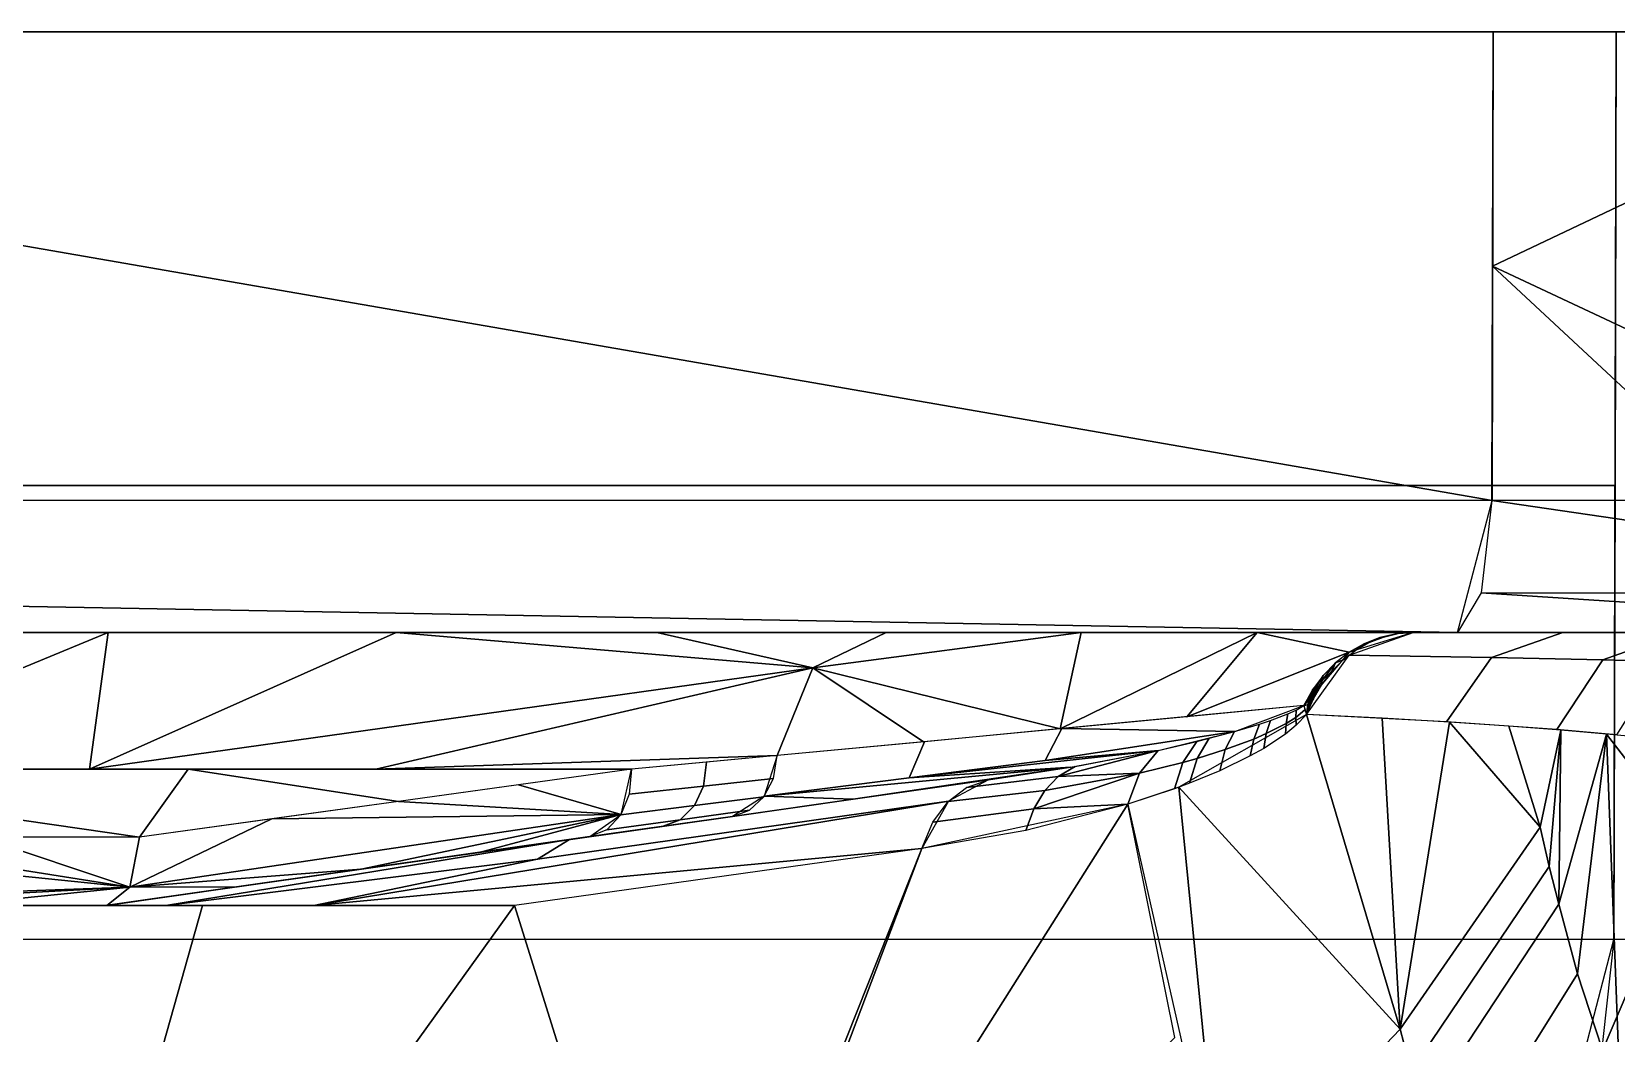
# Model space of a CAD drawing. Extents: x -48 to 59, y -19 to 0.
# Drawn here: x 40.41 to 46.21, y -3.61 to 0.05 of the extents above; entities that cross this region are included whole.
import ezdxf

# ---------------------------------------------------------------- set-up
doc = ezdxf.new("R2010")
doc.units = 0
doc.header["$MEASUREMENT"] = 0
doc.layers.add('IGES LEVEL 0', color=7, linetype='CONTINUOUS')

msp = doc.modelspace()

# ---------------------------------------------------------------- linework, layer by layer
at = {"layer": 'IGES LEVEL 0'}
for points in [[(25.875, -1.6089, 27.1747), (25.8716, 0.0531, 27.2327), (46.2127, 0.0531, 23.3421), (46.2087, -1.6089, 23.2842)], [(40.5149, 0.0531, 24.7052), (40.5149, 0.0531, 24.7052), (30.8783, 0.0531, 24.7003), (35.8626, 0.0531, 23.8252)], [(30.8783, 0.0531, 24.7003), (30.8783, 0.0531, 24.7003), (40.5149, 0.0531, 24.7052), (34.7715, 0.0531, 25.8615)], [(35.8626, 0.0531, 23.8252), (35.8626, 0.0531, 23.8252), (45.7583, -1.6641, 21.5384), (35.8356, -1.6641, 23.77)], [(35.8626, 0.0531, 23.8252), (35.8626, 0.0531, 23.8252), (45.7625, 0.0531, 21.5982), (45.7583, -1.6641, 21.5384)], [(40.5149, 0.0531, 24.7052), (40.5149, 0.0531, 24.7052), (35.8626, 0.0531, 23.8252), (40.824, 0.0531, 22.7914)], [(40.824, 0.0531, 22.7914), (40.824, 0.0531, 22.7914), (46.2127, 0.0531, 23.3421), (40.5149, 0.0531, 24.7052)], [(46.2127, 0.0531, 23.3421), (46.2127, 0.0531, 23.3421), (40.824, 0.0531, 22.7914), (45.7625, 0.0531, 21.5982)], [(47.757, 0.0531, 0.2052), (47.757, 0.0531, 0.2052), (45.5914, -5.0136, -0.0258), (46.1458, -4.0583, 0.0738)], [(46.1451, -5.2071, -0.5108), (46.1451, -5.2071, -0.5108), (45.5914, -5.0136, -0.0258), (47.757, 0.0531, 0.2052)], [(47.568, 0.0531, 21.0091), (47.568, 0.0531, 21.0091), (45.7598, -0.8055, 21.5685), (45.7625, 0.0531, 21.5982)], [(47.5901, -1.6641, 20.9349), (47.5901, -1.6641, 20.9349), (45.7598, -0.8055, 21.5685), (47.568, 0.0531, 21.0091)], [(51.8275, 0.0531, 20.7256), (51.8275, 0.0531, 20.7256), (45.7625, 0.0531, 21.5982), (49.3733, 0.0531, 20.1509)], [(45.7625, 0.0531, 21.5982), (45.7625, 0.0531, 21.5982), (51.8275, 0.0531, 20.7256), (46.2127, 0.0531, 23.3421)], [(47.757, 0.0531, 0.2052), (47.757, 0.0531, 0.2052), (46.7157, -4.2149, -0.4111), (46.1451, -5.2071, -0.5108)], [(47.757, 0.0531, 0.2052), (47.757, 0.0531, 0.2052), (46.1458, -4.0583, 0.0738), (46.6374, -3.0728, 0.1632)], [(46.2047, -3.271, 23.2263), (46.2127, 0.0531, 23.3421), (50.4962, 0.0531, 21.584), (50.4572, -3.271, 21.4746)], [(46.6824, -1.6641, 21.2666), (46.6824, -1.6641, 21.2666), (45.7572, -1.6641, 21.5387), (45.7598, -0.8055, 21.5685)], [(45.7598, -0.8055, 21.5685), (45.7598, -0.8055, 21.5685), (47.5901, -1.6641, 20.9349), (46.6824, -1.6641, 21.2666)], [(25.8784, -3.271, 27.1168), (25.875, -1.6089, 27.1747), (46.2087, -1.6089, 23.2842), (46.2047, -3.271, 23.2263)], [(19.0751, -1.6641, 26.0757), (19.0751, -1.6641, 26.0757), (19.0332, -2.1469, 25.5778), (45.6319, -2.1469, 21.055)], [(19.0751, -1.6641, 26.0757), (19.0751, -1.6641, 26.0757), (45.6319, -2.1469, 21.055), (45.7583, -1.6641, 21.5384)], [(48.0934, -2.0048, 20.5598), (48.0934, -2.0048, 20.5598), (45.7576, -1.6641, 21.5386), (45.7182, -2.0015, 21.3865)], [(48.0934, -2.0048, 20.5598), (48.0934, -2.0048, 20.5598), (46.6827, -1.6641, 21.2665), (45.7576, -1.6641, 21.5386)], [(47.9505, -2.1469, 20.2411), (47.9505, -2.1469, 20.2411), (45.7182, -2.0015, 21.3865), (45.6319, -2.1469, 21.055)], [(45.7182, -2.0015, 21.3865), (45.7182, -2.0015, 21.3865), (47.9505, -2.1469, 20.2411), (48.0934, -2.0048, 20.5598)], [(37.0871, -2.1469, 21.852), (37.0871, -2.1469, 21.852), (35.7435, -2.1469, 23.2785), (40.7035, -2.1469, 22.2455)], [(45.6319, -2.1469, 21.055), (45.6319, -2.1469, 21.055), (43.5394, -2.1469, 17.7669), (37.0871, -2.1469, 21.852)], [(37.0871, -2.1469, 21.852), (37.0871, -2.1469, 21.852), (40.7035, -2.1469, 22.2455), (45.6319, -2.1469, 21.055)], [(40.6901, -2.1469, 20.4047), (40.6901, -2.1469, 20.4047), (40.6221, -2.6469, 19.8527), (39.4794, -2.6469, 20.5115)], [(39.4794, -2.6469, 20.5115), (39.4794, -2.6469, 20.5115), (39.5509, -2.1469, 21.0324), (40.6901, -2.1469, 20.4047)], [(40.6221, -2.6469, 19.8527), (40.6221, -2.6469, 19.8527), (40.6901, -2.1469, 20.4047), (41.7447, -2.1469, 19.6434)], [(41.7447, -2.1469, 19.6434), (41.7447, -2.1469, 19.6434), (43.2705, -2.2763, 17.5661), (40.6221, -2.6469, 19.8527)], [(43.2705, -2.2763, 17.5661), (43.2705, -2.2763, 17.5661), (41.7447, -2.1469, 19.6434), (42.6992, -2.1469, 18.7598)], [(42.6992, -2.1469, 18.7598), (42.6992, -2.1469, 18.7598), (43.5394, -2.1469, 17.7669), (43.2705, -2.2763, 17.5661)], [(43.2705, -2.2763, 17.5661), (43.2705, -2.2763, 17.5661), (43.5394, -2.1469, 17.7669), (44.2539, -2.1469, 16.7403)], [(44.2539, -2.1469, 16.7403), (44.2539, -2.1469, 16.7403), (44.176, -2.4996, 15.9625), (43.2705, -2.2763, 17.5661)], [(52.0396, -2.1469, 15.9109), (52.0396, -2.1469, 15.9109), (45.4692, -2.1469, 14.5557), (43.5394, -2.1469, 17.7669)], [(43.5394, -2.1469, 17.7669), (43.5394, -2.1469, 17.7669), (52.1285, -2.1469, 15.9998), (52.0396, -2.1469, 15.9109)], [(43.5394, -2.1469, 17.7669), (43.5394, -2.1469, 17.7669), (52.2666, -2.1469, 17.2425), (52.1285, -2.1469, 15.9998)], [(43.5394, -2.1469, 17.7669), (43.5394, -2.1469, 17.7669), (52.1155, -2.1469, 17.4276), (52.2666, -2.1469, 17.2425)], [(43.5394, -2.1469, 17.7669), (43.5394, -2.1469, 17.7669), (45.6319, -2.1469, 21.055), (52.1155, -2.1469, 17.4276)], [(44.8981, -2.1469, 15.6683), (44.8981, -2.1469, 15.6683), (44.6409, -2.4554, 15.1753), (44.176, -2.4996, 15.9625)], [(44.176, -2.4996, 15.9625), (44.176, -2.4996, 15.9625), (44.2539, -2.1469, 16.7403), (44.8981, -2.1469, 15.6683)], [(45.2353, -2.219, 14.4453), (45.2353, -2.219, 14.4453), (44.6409, -2.4554, 15.1753), (44.8981, -2.1469, 15.6683)], [(44.8981, -2.1469, 15.6683), (44.8981, -2.1469, 15.6683), (45.4692, -2.1469, 14.5557), (45.2353, -2.219, 14.4453)], [(45.7563, -2.2379, 13.4068), (45.2345, -2.2297, 14.4115), (45.4692, -2.1469, 14.5557), (46.0175, -2.1469, 13.5271)], [(45.4145, -2.1511, 14.522), (45.4145, -2.1511, 14.522), (45.4692, -2.1469, 14.5557), (45.408, -2.1515, 14.5268)], [(50.1358, -2.1469, 11.3147), (50.1358, -2.1469, 11.3147), (47.0266, -2.1469, 10.1947), (45.4692, -2.1469, 14.5557)], [(45.4692, -2.1469, 14.5557), (45.4692, -2.1469, 14.5557), (52.0396, -2.1469, 15.9109), (50.1358, -2.1469, 11.3147)], [(46.164, -2.2468, 12.3533), (45.7563, -2.2379, 13.4068), (46.0175, -2.1469, 13.5271), (46.4475, -2.1469, 12.4508)], [(46.3833, -2.253, 11.6221), (46.164, -2.2468, 12.3533), (46.4475, -2.1469, 12.4508), (46.6797, -2.1469, 11.7054)], [(45.2592, -2.2119, 14.4267), (45.2592, -2.2119, 14.4267), (45.2899, -2.1879, 14.4711), (45.2353, -2.219, 14.4453)], [(45.2899, -2.1879, 14.4711), (45.2899, -2.1879, 14.4711), (45.2592, -2.2119, 14.4267), (45.3086, -2.1838, 14.457)], [(45.3086, -2.1838, 14.457), (45.3086, -2.1838, 14.457), (45.3478, -2.1653, 14.4984), (45.2899, -2.1879, 14.4711)], [(45.3478, -2.1653, 14.4984), (45.3478, -2.1653, 14.4984), (45.3086, -2.1838, 14.457), (45.3607, -2.1634, 14.489)], [(45.3607, -2.1634, 14.489), (45.3607, -2.1634, 14.489), (45.408, -2.1515, 14.5268), (45.3478, -2.1653, 14.4984)], [(45.408, -2.1515, 14.5268), (45.408, -2.1515, 14.5268), (45.3607, -2.1634, 14.489), (45.4145, -2.1511, 14.522)], [(45.2353, -2.219, 14.4453), (45.2353, -2.219, 14.4453), (45.0689, -2.4145, 14.3668), (44.6409, -2.4554, 15.1753)], [(45.5914, -2.4741, 13.3308), (45.0787, -2.4471, 14.3158), (45.2345, -2.2297, 14.4115), (45.7563, -2.2379, 13.4068)], [(45.135, -2.324, 14.3714), (45.135, -2.324, 14.3714), (45.185, -2.258, 14.4216), (45.14, -2.3042, 14.4003)], [(45.1717, -2.2891, 14.3729), (45.1717, -2.2891, 14.3729), (45.185, -2.258, 14.4216), (45.135, -2.324, 14.3714)], [(45.185, -2.258, 14.4216), (45.185, -2.258, 14.4216), (45.1717, -2.2891, 14.3729), (45.2133, -2.2472, 14.3985)], [(45.2133, -2.2472, 14.3985), (45.2133, -2.2472, 14.3985), (45.2353, -2.219, 14.4453), (45.185, -2.258, 14.4216)], [(45.2353, -2.219, 14.4453), (45.2353, -2.219, 14.4453), (45.2133, -2.2472, 14.3985), (45.2592, -2.2119, 14.4267)], [(45.9949, -2.5026, 12.2951), (45.5914, -2.4741, 13.3308), (45.7563, -2.2379, 13.4068), (46.164, -2.2468, 12.3533)], [(46.2136, -2.522, 11.5744), (45.9949, -2.5026, 12.2951), (46.164, -2.2468, 12.3533), (46.3833, -2.253, 11.6221)], [(43.2705, -2.2763, 17.5661), (43.2705, -2.2763, 17.5661), (41.6702, -2.6469, 19.0519), (40.6221, -2.6469, 19.8527)], [(41.6702, -2.6469, 19.0519), (41.6702, -2.6469, 19.0519), (43.2705, -2.2763, 17.5661), (43.1408, -2.5974, 17.4692)], [(43.2705, -2.2763, 17.5661), (43.2705, -2.2763, 17.5661), (43.6756, -2.547, 16.7274), (43.1408, -2.5974, 17.4692)], [(43.2705, -2.2763, 17.5661), (43.2705, -2.2763, 17.5661), (44.176, -2.4996, 15.9625), (43.6756, -2.547, 16.7274)], [(45.1259, -2.3265, 14.384), (45.1259, -2.3265, 14.384), (45.14, -2.3042, 14.4003), (45.101, -2.3567, 14.382)], [(45.14, -2.3042, 14.4003), (45.14, -2.3042, 14.4003), (45.1259, -2.3265, 14.384), (45.135, -2.324, 14.3714)], [(45.135, -2.324, 14.3714), (45.135, -2.324, 14.3714), (45.135, -2.3369, 14.3504), (45.1717, -2.2891, 14.3729)], [(45.0922, -2.3743, 14.3727), (45.0922, -2.3743, 14.3727), (45.101, -2.3567, 14.382), (45.0689, -2.4145, 14.3668)], [(45.0689, -2.4145, 14.3668), (45.0689, -2.4145, 14.3668), (45.0833, -2.4122, 14.3413), (45.0922, -2.3743, 14.3727)], [(45.0922, -2.3743, 14.3727), (45.0833, -2.4122, 14.3413), (45.0863, -2.4104, 14.338), (45.0985, -2.3706, 14.3654)], [(45.0985, -2.3706, 14.3654), (45.0863, -2.4104, 14.338), (45.0893, -2.4091, 14.3341), (45.1051, -2.3677, 14.3572)], [(45.1051, -2.3677, 14.3572), (45.0893, -2.4091, 14.3341), (45.092, -2.4083, 14.3303), (45.1109, -2.366, 14.3491)], [(45.1038, -2.3899, 14.3313), (45.1038, -2.3899, 14.3313), (45.1109, -2.366, 14.3491), (45.092, -2.4083, 14.3303)], [(45.101, -2.3567, 14.382), (45.101, -2.3567, 14.382), (45.0922, -2.3743, 14.3727), (45.0985, -2.3706, 14.3654)], [(45.1259, -2.3265, 14.384), (45.1259, -2.3265, 14.384), (45.0985, -2.3706, 14.3654), (45.1051, -2.3677, 14.3572)], [(45.0985, -2.3706, 14.3654), (45.0985, -2.3706, 14.3654), (45.1259, -2.3265, 14.384), (45.101, -2.3567, 14.382)], [(45.1109, -2.366, 14.3491), (45.1109, -2.366, 14.3491), (45.1038, -2.3899, 14.3313), (45.135, -2.3369, 14.3504)], [(45.1259, -2.3265, 14.384), (45.1051, -2.3677, 14.3572), (45.1109, -2.366, 14.3491), (45.135, -2.324, 14.3714)], [(45.135, -2.3369, 14.3504), (45.135, -2.3369, 14.3504), (45.135, -2.324, 14.3714), (45.1109, -2.366, 14.3491)], [(44.183, -2.499, 15.9514), (44.183, -2.499, 15.9514), (44.8168, -2.5091, 14.7385), (45.0689, -2.4145, 14.3668)], [(45.0106, -2.4446, 14.4486), (45.0409, -2.4308, 14.4046), (45.0395, -2.4578, 14.3737), (45.0042, -2.4802, 14.4129)], [(45.0409, -2.4308, 14.4046), (45.0689, -2.4145, 14.3668), (45.073, -2.4303, 14.3411), (45.0395, -2.4578, 14.3737)], [(45.0395, -2.4578, 14.3737), (45.073, -2.4303, 14.3411), (45.0787, -2.4471, 14.3158), (45.0408, -2.4868, 14.3438)], [(45.0833, -2.4122, 14.3413), (45.0833, -2.4122, 14.3413), (45.0689, -2.4145, 14.3668), (45.0787, -2.4471, 14.3158)], [(45.092, -2.4083, 14.3303), (45.092, -2.4083, 14.3303), (45.0787, -2.4471, 14.3158), (45.1038, -2.3899, 14.3313)], [(45.0787, -2.4471, 14.3158), (45.0787, -2.4471, 14.3158), (45.092, -2.4083, 14.3303), (45.0893, -2.4091, 14.3341)], [(45.0787, -2.4471, 14.3158), (45.0787, -2.4471, 14.3158), (45.0893, -2.4091, 14.3341), (45.0863, -2.4104, 14.338)], [(45.0787, -2.4471, 14.3158), (45.0787, -2.4471, 14.3158), (45.0863, -2.4104, 14.338), (45.0833, -2.4122, 14.3413)], [(45.4216, -3.5991, 12.5712), (45.4216, -3.5991, 12.5712), (45.0787, -2.4471, 14.3158), (44.6111, -2.7138, 14.7782)], [(44.8145, -2.5098, 14.7419), (44.9065, -2.4823, 14.6044), (44.8853, -2.537, 14.5542), (44.7814, -2.5755, 14.6797)], [(44.9065, -2.4823, 14.6044), (44.9469, -2.4688, 14.5437), (44.9312, -2.5173, 14.4989), (44.8853, -2.537, 14.5542)], [(44.9312, -2.5173, 14.4989), (45.0042, -2.4802, 14.4129), (45.0018, -2.5188, 14.3789), (44.9223, -2.5713, 14.4575)], [(44.9469, -2.4688, 14.5437), (45.0106, -2.4446, 14.4486), (45.0042, -2.4802, 14.4129), (44.9312, -2.5173, 14.4989)], [(45.0042, -2.4802, 14.4129), (45.0395, -2.4578, 14.3737), (45.0408, -2.4868, 14.3438), (45.0018, -2.5188, 14.3789)], [(45.4216, -3.5991, 12.5712), (45.4216, -3.5991, 12.5712), (45.3556, -2.4607, 13.8193), (45.0787, -2.4471, 14.3158)], [(45.4216, -3.5991, 12.5712), (45.4216, -3.5991, 12.5712), (45.6018, -2.4749, 13.3081), (45.3556, -2.4607, 13.8193)], [(45.6018, -2.4749, 13.3081), (45.6018, -2.4749, 13.3081), (45.4216, -3.5991, 12.5712), (45.9338, -2.8601, 12.1231)], [(45.9338, -2.8601, 12.1231), (45.9338, -2.8601, 12.1231), (45.8192, -2.4894, 12.7841), (45.6018, -2.4749, 13.3081)], [(45.9338, -2.8601, 12.1231), (45.9338, -2.8601, 12.1231), (46.0102, -2.5041, 12.2494), (45.8192, -2.4894, 12.7841)], [(43.6792, -2.5467, 16.7222), (43.1408, -2.5974, 17.4692), (43.0928, -2.7468, 17.4165), (43.6236, -2.6795, 16.6704)], [(44.183, -2.499, 15.9514), (43.6792, -2.5467, 16.7222), (43.6236, -2.6795, 16.6704), (44.1218, -2.616, 15.9022)], [(44.8168, -2.5091, 14.7385), (44.8168, -2.5091, 14.7385), (44.183, -2.499, 15.9514), (44.1218, -2.616, 15.9022)], [(44.1218, -2.616, 15.9022), (44.1218, -2.616, 15.9022), (44.5349, -2.5786, 15.1457), (44.8168, -2.5091, 14.7385)], [(44.5349, -2.5786, 15.1457), (44.6768, -2.5459, 14.9438), (44.6264, -2.6225, 14.8636), (44.467, -2.6616, 15.0469)], [(44.6768, -2.5459, 14.9438), (44.7226, -2.5344, 14.8773), (44.6778, -2.608, 14.8031), (44.6264, -2.6225, 14.8636)], [(44.7226, -2.5344, 14.8773), (44.8145, -2.5098, 14.7419), (44.7814, -2.5755, 14.6797), (44.6778, -2.608, 14.8031)], [(44.7814, -2.5755, 14.6797), (44.8853, -2.537, 14.5542), (44.8727, -2.5991, 14.5084), (44.761, -2.6533, 14.6244)], [(44.8853, -2.537, 14.5542), (44.9312, -2.5173, 14.4989), (44.9223, -2.5713, 14.4575), (44.8727, -2.5991, 14.5084)], [(46.8767, -2.5274, 0.9666), (46.8767, -2.5274, 0.9666), (45.6315, -4.9496, 0.971), (46.0813, -4.1768, 1.0544)], [(45.6315, -4.9496, 0.971), (45.6315, -4.9496, 0.971), (46.8767, -2.5274, 0.9666), (45.6345, -4.9447, 0.7609)], [(46.8767, -2.5274, 0.9666), (46.8767, -2.5274, 0.9666), (46.8767, -2.5274, 0.7609), (45.6345, -4.9447, 0.7609)], [(45.6345, -4.9447, 0.5552), (45.6345, -4.9447, 0.7609), (46.8767, -2.5274, 0.7609), (46.8767, -2.5274, 0.5552)], [(45.6345, -4.9447, 0.3496), (45.6345, -4.9447, 0.5552), (46.8767, -2.5274, 0.5552), (46.8767, -2.5274, 0.3496)], [(46.6374, -3.0728, 0.1632), (46.6374, -3.0728, 0.1632), (45.6345, -4.9447, 0.3496), (46.8767, -2.5274, 0.3496)], [(46.0102, -2.5041, 12.2494), (46.0102, -2.5041, 12.2494), (45.9338, -2.8601, 12.1231), (45.9678, -3.0039, 11.8769)], [(46.0102, -2.5041, 12.2494), (46.0102, -2.5041, 12.2494), (45.9678, -3.0039, 11.8769), (46.0021, -3.1418, 11.6256)], [(46.0021, -3.1418, 11.6256), (46.0021, -3.1418, 11.6256), (46.177, -2.5188, 11.7061), (46.0102, -2.5041, 12.2494)], [(46.177, -2.5188, 11.7061), (46.177, -2.5188, 11.7061), (46.0021, -3.1418, 11.6256), (46.071, -3.3969, 11.1121)], [(46.177, -2.5188, 11.7061), (46.177, -2.5188, 11.7061), (46.071, -3.3969, 11.1121), (46.2291, -3.8774, 9.8748)], [(46.8767, -2.5274, 0.9666), (46.8767, -2.5274, 0.9666), (46.0813, -4.1768, 1.0544), (46.4901, -3.3843, 1.1603)], [(46.5531, -3.0067, 9.5575), (46.5531, -3.0067, 9.5575), (46.3216, -2.5332, 11.1563), (46.177, -2.5188, 11.7061)], [(46.177, -2.5188, 11.7061), (46.177, -2.5188, 11.7061), (46.2291, -3.8774, 9.8748), (46.5531, -3.0067, 9.5575)], [(43.1408, -2.5974, 17.4692), (43.1408, -2.5974, 17.4692), (42.6062, -2.6469, 18.1225), (41.6702, -2.6469, 19.0519)], [(42.8703, -2.7091, 17.7797), (43.1262, -2.6811, 17.449), (43.1408, -2.5974, 17.4692), (42.8814, -2.6214, 17.799)], [(43.6236, -2.6795, 16.6704), (43.6236, -2.6795, 16.6704), (44.2145, -2.64, 15.5869), (44.5349, -2.5786, 15.1457)], [(44.5349, -2.5786, 15.1457), (44.5349, -2.5786, 15.1457), (44.1218, -2.616, 15.9022), (43.6236, -2.6795, 16.6704)], [(44.1696, -2.6747, 15.4919), (44.1696, -2.6747, 15.4919), (44.5349, -2.5786, 15.1457), (44.4666, -2.6622, 15.0464)], [(44.1696, -2.6747, 15.4919), (44.1696, -2.6747, 15.4919), (44.231, -2.6372, 15.5647), (44.5349, -2.5786, 15.1457)], [(44.6264, -2.6225, 14.8636), (44.6778, -2.608, 14.8031), (44.6499, -2.6992, 14.7387), (44.5948, -2.7197, 14.7946)], [(44.6778, -2.608, 14.8031), (44.7814, -2.5755, 14.6797), (44.761, -2.6533, 14.6244), (44.6499, -2.6992, 14.7387)], [(39.0808, -2.6469, 20.6977), (39.0808, -2.6469, 20.6977), (40.8054, -2.8969, 19.7276), (38.9808, -2.8969, 20.7411)], [(40.8054, -2.8969, 19.7276), (40.8054, -2.8969, 19.7276), (39.0808, -2.6469, 20.6977), (40.9829, -2.6469, 19.6009)], [(40.9829, -2.6469, 19.6009), (40.9829, -2.6469, 19.6009), (41.7534, -2.7653, 18.9785), (40.8054, -2.8969, 19.7276)], [(40.9829, -2.6469, 19.6009), (40.9829, -2.6469, 19.6009), (42.6062, -2.6469, 18.1225), (41.7534, -2.7653, 18.9785)], [(42.5685, -2.8134, 18.0683), (42.5685, -2.8134, 18.0683), (42.6062, -2.6469, 18.1225), (42.1929, -2.7043, 18.5627)], [(42.5988, -2.7386, 18.1044), (42.8703, -2.7091, 17.7797), (42.8814, -2.6214, 17.799), (42.6062, -2.6469, 18.1225)], [(44.2145, -2.64, 15.5869), (44.2145, -2.64, 15.5869), (43.6236, -2.6795, 16.6704), (43.0928, -2.7468, 17.4165)], [(43.0928, -2.7468, 17.4165), (43.0928, -2.7468, 17.4165), (43.4189, -2.7571, 16.7171), (44.2145, -2.64, 15.5869)], [(43.4189, -2.7571, 16.7171), (43.4189, -2.7571, 16.7171), (43.9142, -2.6867, 15.9839), (44.2145, -2.64, 15.5869)], [(44.1696, -2.6747, 15.4919), (43.8335, -2.7139, 15.8926), (43.9142, -2.6867, 15.9839), (44.231, -2.6372, 15.5647)], [(44.08, -2.7924, 15.3717), (44.08, -2.7924, 15.3717), (44.4666, -2.6622, 15.0464), (44.424, -2.7758, 14.9639)], [(44.4666, -2.6622, 15.0464), (44.4666, -2.6622, 15.0464), (44.08, -2.7924, 15.3717), (44.1204, -2.726, 15.4289)], [(44.4666, -2.6622, 15.0464), (44.4666, -2.6622, 15.0464), (44.1204, -2.726, 15.4289), (44.1696, -2.6747, 15.4919)], [(44.467, -2.6616, 15.0469), (44.6264, -2.6225, 14.8636), (44.5948, -2.7197, 14.7946), (44.424, -2.7758, 14.9639)], [(42.5685, -2.8134, 18.0683), (42.5685, -2.8134, 18.0683), (42.1929, -2.7043, 18.5627), (41.7534, -2.7653, 18.9785)], [(42.3792, -2.9051, 17.191), (43.9142, -2.6867, 15.9839), (43.768, -2.7642, 15.8141), (42.2629, -2.9775, 17)], [(42.3832, -2.9045, 17.1886), (42.3832, -2.9045, 17.1886), (43.9142, -2.6867, 15.9839), (42.9767, -2.8201, 17.3203)], [(42.568, -2.8143, 18.0677), (42.8374, -2.7804, 17.7444), (42.8703, -2.7091, 17.7797), (42.5988, -2.7386, 18.1044)], [(42.8374, -2.7804, 17.7444), (43.0916, -2.7483, 17.4155), (43.1262, -2.6811, 17.449), (42.8703, -2.7091, 17.7797)], [(44.08, -2.7924, 15.3717), (43.7105, -2.842, 15.74), (43.7664, -2.7659, 15.8121), (44.1204, -2.726, 15.4289)], [(44.1204, -2.726, 15.4289), (43.7664, -2.7659, 15.8121), (43.8335, -2.7139, 15.8926), (44.1696, -2.6747, 15.4919)], [(44.7663, -4.2858, 12.9677), (44.7663, -4.2858, 12.9677), (44.6111, -2.7138, 14.7782), (44.424, -2.7758, 14.9639)], [(44.6111, -2.7138, 14.7782), (44.6111, -2.7138, 14.7782), (44.7663, -4.2858, 12.9677), (45.4216, -3.5991, 12.5712)], [(42.5685, -2.8134, 18.0683), (42.5685, -2.8134, 18.0683), (41.7534, -2.7653, 18.9785), (41.2901, -2.8296, 19.3674)], [(41.4439, -3.1469, 17.4074), (41.4439, -3.1469, 17.4074), (43.768, -2.7642, 15.8141), (43.6698, -2.9383, 15.6812)], [(41.4439, -3.1469, 17.4074), (41.4439, -3.1469, 17.4074), (42.2629, -2.9775, 17), (43.768, -2.7642, 15.8141)], [(42.5167, -2.8695, 18.0153), (42.7854, -2.8323, 17.6956), (42.8374, -2.7804, 17.7444), (42.568, -2.8143, 18.0677)], [(42.7005, -5.5006, 14.2207), (42.7005, -5.5006, 14.2207), (44.424, -2.7758, 14.9639), (43.6698, -2.9383, 15.6812)], [(42.7005, -5.5006, 14.2207), (42.7005, -5.5006, 14.2207), (44.5969, -3.6299, 13.9449), (44.424, -2.7758, 14.9639)], [(42.7854, -2.8323, 17.6956), (43.0391, -2.7972, 17.3703), (43.0916, -2.7483, 17.4155), (42.8374, -2.7804, 17.7444)], [(43.0928, -2.7468, 17.4165), (43.0928, -2.7468, 17.4165), (42.9767, -2.8201, 17.3203), (43.4189, -2.7571, 16.7171)], [(44.08, -2.7924, 15.3717), (44.08, -2.7924, 15.3717), (44.424, -2.7758, 14.9639), (44.0503, -2.8724, 15.3226)], [(42.5685, -2.8134, 18.0683), (42.5685, -2.8134, 18.0683), (41.2901, -2.8296, 19.3674), (40.7691, -3.0791, 19.657)], [(40.7691, -3.0791, 19.657), (40.7691, -3.0791, 19.657), (41.6169, -3.0136, 18.7966), (42.5685, -2.8134, 18.0683)], [(40.7691, -3.0791, 19.657), (40.7691, -3.0791, 19.657), (41.2901, -2.8296, 19.3674), (40.8054, -2.8969, 19.7276)], [(42.5685, -2.8134, 18.0683), (42.5685, -2.8134, 18.0683), (41.6169, -3.0136, 18.7966), (42.0484, -2.9522, 18.3889)], [(42.0484, -2.9522, 18.3889), (42.0484, -2.9522, 18.3889), (42.4542, -2.8944, 17.9569), (42.5685, -2.8134, 18.0683)], [(42.3832, -2.9045, 17.1886), (42.3832, -2.9045, 17.1886), (42.9767, -2.8201, 17.3203), (42.4542, -2.8944, 17.9569)], [(42.4542, -2.8944, 17.9569), (42.7229, -2.8562, 17.6415), (42.7854, -2.8323, 17.6956), (42.5167, -2.8695, 18.0153)], [(42.7229, -2.8562, 17.6415), (42.9767, -2.8201, 17.3203), (43.0391, -2.7972, 17.3703), (42.7854, -2.8323, 17.6956)], [(44.0503, -2.8724, 15.3226), (43.6698, -2.9383, 15.6812), (43.7105, -2.842, 15.74), (44.08, -2.7924, 15.3717)], [(38.8923, -3.1469, 20.507), (38.8923, -3.1469, 20.507), (40.7691, -3.0791, 19.657), (38.9808, -2.8969, 20.7411)], [(40.7691, -3.0791, 19.657), (40.7691, -3.0791, 19.657), (39.6116, -2.8969, 20.4451), (38.9808, -2.8969, 20.7411)], [(40.7691, -3.0791, 19.657), (40.7691, -3.0791, 19.657), (40.2208, -2.8969, 20.1068), (39.6116, -2.8969, 20.4451)], [(40.7691, -3.0791, 19.657), (40.7691, -3.0791, 19.657), (40.8054, -2.8969, 19.7276), (40.2208, -2.8969, 20.1068)], [(40.68, -3.1469, 18.1282), (40.68, -3.1469, 18.1282), (42.4542, -2.8944, 17.9569), (41.6169, -3.0136, 18.7966)], [(42.4542, -2.8944, 17.9569), (42.4542, -2.8944, 17.9569), (40.68, -3.1469, 18.1282), (42.3832, -2.9045, 17.1886)], [(45.4216, -3.5991, 12.5712), (45.4625, -3.7526, 12.3065), (45.9678, -3.0039, 11.8769), (45.9338, -2.8601, 12.1231)], [(42.3792, -2.9051, 17.191), (42.3792, -2.9051, 17.191), (40.9015, -3.1469, 17.8357), (40.68, -3.1469, 18.1282)], [(40.9015, -3.1469, 17.8357), (40.9015, -3.1469, 17.8357), (42.3792, -2.9051, 17.191), (42.2629, -2.9775, 17)], [(43.6698, -2.9383, 15.6812), (43.6698, -2.9383, 15.6812), (42.1789, -3.1469, 16.8554), (41.4439, -3.1469, 17.4074)], [(42.7985, -5.1297, 14.5306), (42.7985, -5.1297, 14.5306), (43.6698, -2.9383, 15.6812), (42.1789, -3.1469, 16.8554)], [(43.6698, -2.9383, 15.6812), (43.6698, -2.9383, 15.6812), (42.7985, -5.1297, 14.5306), (42.7005, -5.5006, 14.2207)], [(41.6169, -3.0136, 18.7966), (41.6169, -3.0136, 18.7966), (40.6858, -3.1461, 19.5308), (40.68, -3.1469, 19.5102)], [(41.6169, -3.0136, 18.7966), (41.6169, -3.0136, 18.7966), (40.68, -3.1469, 19.5102), (40.68, -3.1469, 18.1282)], [(40.7691, -3.0791, 19.657), (40.7691, -3.0791, 19.657), (41.1619, -3.0784, 19.178), (41.6169, -3.0136, 18.7966)], [(42.2629, -2.9775, 17), (42.2629, -2.9775, 17), (41.4439, -3.1469, 17.4074), (40.9015, -3.1469, 17.8357)], [(45.4625, -3.7526, 12.3065), (45.5039, -3.8994, 12.0364), (46.0021, -3.1418, 11.6256), (45.9678, -3.0039, 11.8769)], [(45.6345, -4.9447, 0.3496), (45.6345, -4.9447, 0.3496), (46.6374, -3.0728, 0.1632), (46.1458, -4.0583, 0.0738)], [(40.7691, -3.0791, 19.657), (40.7691, -3.0791, 19.657), (38.8923, -3.1469, 20.507), (39.5106, -3.1469, 20.216)], [(40.7691, -3.0791, 19.657), (40.7691, -3.0791, 19.657), (39.5106, -3.1469, 20.216), (40.1074, -3.1469, 19.8832)], [(40.1074, -3.1469, 19.8832), (40.1074, -3.1469, 19.8832), (40.6858, -3.1461, 19.5308), (40.7691, -3.0791, 19.657)], [(40.7691, -3.0791, 19.657), (40.7691, -3.0791, 19.657), (40.6858, -3.1461, 19.5308), (41.1619, -3.0784, 19.178)], [(40.68, -3.1469, 19.5102), (40.68, -3.1469, 19.5102), (29.3688, -3.1469, 20.5773), (33.2883, -3.1469, 19.918)], [(29.3688, -3.1469, 20.5773), (29.3688, -3.1469, 20.5773), (40.68, -3.1469, 19.5102), (36.9385, -3.1469, 21.1169)], [(40.68, -3.1469, 19.5102), (40.68, -3.1469, 19.5102), (33.2883, -3.1469, 19.918), (37.2007, -3.1469, 19.1522)], [(37.2007, -3.1469, 19.1522), (37.2007, -3.1469, 19.1522), (42.1789, -3.1469, 16.8554), (40.68, -3.1469, 18.1282)], [(37.2007, -3.1469, 19.1522), (37.2007, -3.1469, 19.1522), (40.68, -3.1469, 18.1282), (40.68, -3.1469, 19.5102)], [(40.2987, -5.761, 15.8896), (40.2987, -5.761, 15.8896), (41.036, -3.1469, 17.6369), (39.8189, -3.1469, 18.2844)], [(40.1074, -3.1469, 19.8832), (40.1074, -3.1469, 19.8832), (40.68, -3.1469, 19.5102), (40.6858, -3.1461, 19.5308)], [(40.2987, -5.761, 15.8896), (40.2987, -5.761, 15.8896), (42.1789, -3.1469, 16.8554), (41.036, -3.1469, 17.6369)], [(42.1789, -3.1469, 16.8554), (42.1789, -3.1469, 16.8554), (40.2987, -5.761, 15.8896), (42.7985, -5.1297, 14.5306)], [(45.5039, -3.8994, 12.0364), (45.5877, -4.1703, 11.4842), (46.071, -3.3969, 11.1121), (46.0021, -3.1418, 11.6256)], [(19.2489, -3.271, 27.8132), (19.2489, -3.271, 27.8132), (19.1901, -3.9469, 27.1161), (46.0288, -3.9469, 22.5492)], [(19.2489, -3.271, 27.8132), (19.2489, -3.271, 27.8132), (46.0288, -3.9469, 22.5492), (46.2047, -3.271, 23.2263)], [(50.5062, -3.271, 21.446), (46.2047, -3.271, 23.2263), (46.1518, -3.7479, 23.0224), (50.3995, -3.7479, 21.2643)], [(45.5877, -4.1703, 11.4842), (45.7834, -4.6764, 10.1523), (46.2291, -3.8774, 9.8748), (46.071, -3.3969, 11.1121)], [(45.9687, -5.1982, 1.3428), (45.9687, -5.1982, 1.3428), (46.4017, -4.0043, 1.3721), (46.6272, -3.4925, 1.4283)], [(46.6272, -3.4925, 1.4283), (46.6272, -3.4925, 1.4283), (46.3953, -4.3819, 1.4169), (45.9687, -5.1982, 1.3428)], [(44.7663, -4.2858, 12.9677), (44.8148, -4.4489, 12.6869), (45.4625, -3.7526, 12.3065), (45.4216, -3.5991, 12.5712)]]:
    msp.add_3dface(points, dxfattribs=at)

doc.saveas('drawing.dxf')
